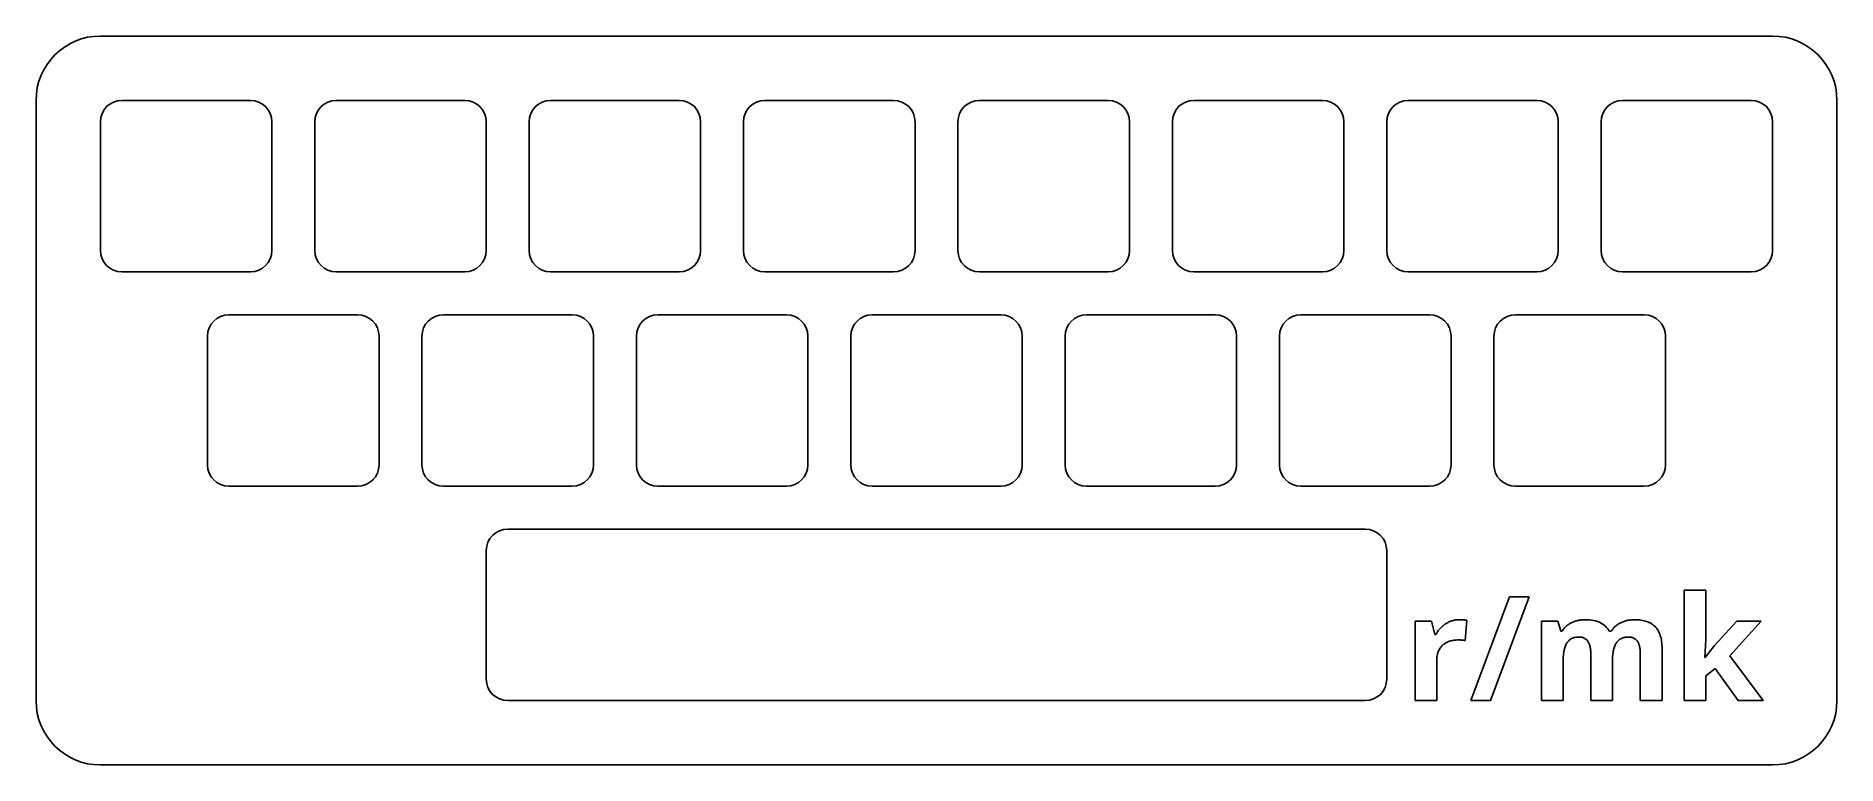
# Model space of a CAD drawing. Extents: x -21 to 21, y -8.5 to 8.5.
import ezdxf

# ---------------------------------------------------------------- set-up
doc = ezdxf.new("R2010")
doc.units = 0
doc.layers.add('VISIBLE', color=7, linetype='CONTINUOUS')

msp = doc.modelspace()

# ---------------------------------------------------------------- linework, layer by layer
at = {"layer": 'VISIBLE'}
for p, q in [((19.5, 8.5), (-19.5, 8.5)), ((-21, -7), (-21, 7)), ((-16, 7), (-19, 7)), ((-11, 7), (-14, 7)), ((-6, 7), (-9, 7)), ((-1, 7), (-4, 7)), ((1, 7), (4, 7)), ((6, 7), (9, 7)), ((11, 7), (14, 7)), ((16, 7), (19, 7)), ((21, -7), (21, 7)), ((-19.5, 3.5), (-19.5, 6.5)), ((-15.5, 3.5), (-15.5, 6.5)), ((-14.5, 3.5), (-14.5, 6.5)), ((-10.5, 3.5), (-10.5, 6.5)), ((-9.5, 3.5), (-9.5, 6.5)), ((-5.5, 3.5), (-5.5, 6.5)), ((-4.5, 3.5), (-4.5, 6.5)), ((-0.5, 3.5), (-0.5, 6.5)), ((0.5, 3.5), (0.5, 6.5)), ((4.5, 3.5), (4.5, 6.5)), ((5.5, 3.5), (5.5, 6.5)), ((9.5, 3.5), (9.5, 6.5)), ((10.5, 3.5), (10.5, 6.5)), ((14.5, 3.5), (14.5, 6.5)), ((15.5, 3.5), (15.5, 6.5)), ((19.5, 3.5), (19.5, 6.5)), ((-16, 3), (-19, 3)), ((-11, 3), (-14, 3)), ((-6, 3), (-9, 3)), ((-1, 3), (-4, 3)), ((1, 3), (4, 3)), ((6, 3), (9, 3)), ((11, 3), (14, 3)), ((16, 3), (19, 3)), ((-13.5, 2), (-16.5, 2)), ((-8.5, 2), (-11.5, 2)), ((-3.5, 2), (-6.5, 2)), ((1.5, 2), (-1.5, 2)), ((3.5, 2), (6.5, 2)), ((8.5, 2), (11.5, 2)), ((13.5, 2), (16.5, 2)), ((-17, -1.5), (-17, 1.5)), ((-13, -1.5), (-13, 1.5)), ((-12, -1.5), (-12, 1.5)), ((-8, -1.5), (-8, 1.5)), ((-7, -1.5), (-7, 1.5)), ((-3, -1.5), (-3, 1.5)), ((-2, -1.5), (-2, 1.5)), ((2, -1.5), (2, 1.5)), ((3, -1.5), (3, 1.5)), ((7, -1.5), (7, 1.5)), ((8, -1.5), (8, 1.5)), ((12, -1.5), (12, 1.5)), ((13, -1.5), (13, 1.5)), ((17, -1.5), (17, 1.5)), ((-13.5, -2), (-16.5, -2)), ((-8.5, -2), (-11.5, -2)), ((-3.5, -2), (-6.5, -2)), ((1.5, -2), (-1.5, -2)), ((3.5, -2), (6.5, -2)), ((8.5, -2), (11.5, -2)), ((13.5, -2), (16.5, -2)), ((10, -3), (-10, -3)), ((-10.5, -6.5), (-10.5, -3.5)), ((10.5, -6.5), (10.5, -3.5)), ((12.461, -7), (13.364, -4.576)), ((13.824, -4.576), (12.92, -7)), ((13.364, -4.576), (13.824, -4.576)), ((17.439, -7), (17.439, -4.42)), ((17.439, -4.42), (17.945, -4.42)), ((17.945, -4.42), (17.945, -5.571)), ((11.161, -7), (11.161, -5.146)), ((11.161, -5.146), (11.544, -5.146)), ((11.544, -5.146), (11.619, -5.458)), ((11.619, -5.458), (11.643, -5.458)), ((12.366, -5.127), (12.328, -5.6)), ((14.106, -7), (14.106, -5.146)), ((14.106, -5.146), (14.492, -5.146)), ((14.492, -5.146), (14.56, -5.383)), ((14.56, -5.383), (14.588, -5.383)), ((15.691, -5.383), (15.735, -5.383)), ((18.146, -5.71), (18.664, -5.146)), ((19.235, -5.146), (18.499, -5.951)), ((18.664, -5.146), (19.235, -5.146)), ((16.921, -5.791), (16.921, -7)), ((17.945, -5.571), (17.918, -5.992)), ((17.925, -5.992), (18.146, -5.71)), ((11.667, -6.057), (11.667, -7)), ((14.611, -6.128), (14.611, -7)), ((15.259, -7), (15.259, -5.917)), ((15.765, -6.07), (15.765, -7)), ((16.413, -7), (16.413, -5.917)), ((17.918, -5.992), (17.925, -5.992)), ((18.163, -6.249), (17.945, -6.423)), ((18.696, -7), (18.163, -6.249)), ((18.499, -5.951), (19.28, -7)), ((17.945, -6.423), (17.945, -7)), ((10, -7), (-10, -7)), ((11.667, -7), (11.161, -7)), ((12.92, -7), (12.461, -7)), ((14.611, -7), (14.106, -7)), ((15.765, -7), (15.259, -7)), ((16.921, -7), (16.413, -7)), ((17.945, -7), (17.439, -7)), ((19.28, -7), (18.696, -7)), ((19.5, -8.5), (-19.5, -8.5))]:
    msp.add_line(p, q, dxfattribs=at)
for points in [[(11.643, -5.458), (11.654, -5.439), (11.666, -5.42), (11.678, -5.402), (11.69, -5.384), (11.703, -5.367), (11.717, -5.35), (11.73, -5.333), (11.745, -5.317), (11.76, -5.302), (11.775, -5.287), (11.791, -5.273), (11.807, -5.258), (11.824, -5.245), (11.841, -5.232), (11.858, -5.219), (11.876, -5.207)], [(11.876, -5.207), (11.895, -5.196), (11.914, -5.185), (11.932, -5.175), (11.951, -5.165), (11.971, -5.157), (11.99, -5.149), (12.01, -5.142), (12.03, -5.136), (12.05, -5.13), (12.07, -5.125), (12.09, -5.121), (12.111, -5.118), (12.132, -5.115), (12.153, -5.113), (12.174, -5.112), (12.196, -5.112)], [(12.196, -5.112), (12.208, -5.112), (12.221, -5.112), (12.233, -5.112), (12.245, -5.113), (12.256, -5.113), (12.268, -5.114), (12.279, -5.115), (12.29, -5.116), (12.3, -5.117), (12.311, -5.118), (12.321, -5.119), (12.33, -5.12), (12.34, -5.122), (12.349, -5.123), (12.358, -5.125), (12.366, -5.127)], [(14.588, -5.383), (14.597, -5.368), (14.607, -5.352), (14.618, -5.337), (14.629, -5.323), (14.641, -5.309), (14.653, -5.295), (14.666, -5.282), (14.679, -5.27), (14.693, -5.257), (14.707, -5.245), (14.722, -5.234), (14.737, -5.223), (14.753, -5.213), (14.769, -5.203), (14.786, -5.193), (14.803, -5.184)], [(14.803, -5.184), (14.821, -5.175), (14.839, -5.167), (14.858, -5.159), (14.876, -5.152), (14.896, -5.146), (14.915, -5.14), (14.935, -5.135), (14.955, -5.13), (14.975, -5.126), (14.996, -5.122), (15.017, -5.119), (15.038, -5.116), (15.06, -5.114), (15.082, -5.113), (15.104, -5.112), (15.127, -5.112)], [(15.127, -5.112), (15.178, -5.113), (15.227, -5.116), (15.273, -5.121), (15.318, -5.129), (15.361, -5.138), (15.401, -5.15), (15.439, -5.164), (15.476, -5.18), (15.51, -5.198), (15.542, -5.218), (15.572, -5.24), (15.6, -5.265), (15.626, -5.291), (15.65, -5.32), (15.671, -5.351), (15.691, -5.383)], [(15.735, -5.383), (15.745, -5.368), (15.755, -5.352), (15.766, -5.337), (15.777, -5.322), (15.789, -5.308), (15.801, -5.295), (15.814, -5.281), (15.828, -5.269), (15.842, -5.256), (15.856, -5.244), (15.871, -5.233), (15.887, -5.222), (15.903, -5.212), (15.92, -5.202), (15.937, -5.192), (15.955, -5.183)], [(15.955, -5.183), (15.973, -5.174), (15.992, -5.166), (16.011, -5.159), (16.03, -5.152), (16.049, -5.145), (16.069, -5.14), (16.089, -5.134), (16.109, -5.13), (16.13, -5.125), (16.151, -5.122), (16.172, -5.119), (16.193, -5.116), (16.215, -5.114), (16.237, -5.113), (16.26, -5.112), (16.282, -5.112)], [(16.282, -5.112), (16.321, -5.112), (16.359, -5.114), (16.395, -5.117), (16.43, -5.122), (16.464, -5.128), (16.497, -5.135), (16.529, -5.143), (16.559, -5.152), (16.588, -5.163), (16.616, -5.175), (16.643, -5.188), (16.669, -5.203), (16.693, -5.218), (16.716, -5.236), (16.738, -5.254), (16.759, -5.273)], [(16.759, -5.273), (16.779, -5.294), (16.797, -5.317), (16.814, -5.341), (16.83, -5.366), (16.844, -5.393), (16.857, -5.422), (16.869, -5.452), (16.88, -5.484), (16.89, -5.517), (16.898, -5.551), (16.905, -5.588), (16.91, -5.625), (16.915, -5.665), (16.918, -5.705), (16.92, -5.748), (16.921, -5.791)], [(11.802, -5.708), (11.786, -5.724), (11.77, -5.741), (11.756, -5.759), (11.743, -5.777), (11.731, -5.796), (11.719, -5.816), (11.709, -5.836), (11.7, -5.858), (11.693, -5.88), (11.686, -5.903), (11.68, -5.926), (11.675, -5.951), (11.671, -5.976), (11.669, -6.002), (11.667, -6.029), (11.667, -6.057)], [(12.179, -5.584), (12.149, -5.584), (12.12, -5.586), (12.092, -5.588), (12.065, -5.592), (12.038, -5.596), (12.013, -5.601), (11.988, -5.608), (11.964, -5.615), (11.941, -5.623), (11.918, -5.633), (11.897, -5.643), (11.876, -5.654), (11.856, -5.666), (11.837, -5.679), (11.819, -5.693), (11.802, -5.708)], [(12.328, -5.6), (12.32, -5.598), (12.312, -5.597), (12.304, -5.595), (12.296, -5.593), (12.287, -5.592), (12.278, -5.59), (12.269, -5.589), (12.26, -5.588), (12.251, -5.587), (12.241, -5.586), (12.231, -5.586), (12.221, -5.585), (12.211, -5.585), (12.201, -5.584), (12.19, -5.584), (12.179, -5.584)], [(14.699, -5.659), (14.688, -5.677), (14.678, -5.697), (14.669, -5.719), (14.66, -5.742), (14.653, -5.766), (14.645, -5.792), (14.639, -5.819), (14.633, -5.847), (14.628, -5.877), (14.623, -5.909), (14.62, -5.942), (14.617, -5.976), (14.614, -6.012), (14.612, -6.049), (14.611, -6.088), (14.611, -6.128)], [(14.981, -5.516), (14.957, -5.517), (14.934, -5.518), (14.912, -5.521), (14.89, -5.525), (14.87, -5.53), (14.85, -5.536), (14.831, -5.543), (14.813, -5.552), (14.796, -5.561), (14.78, -5.572), (14.764, -5.584), (14.749, -5.596), (14.736, -5.61), (14.723, -5.625), (14.71, -5.642), (14.699, -5.659)], [(15.192, -5.616), (15.184, -5.604), (15.174, -5.593), (15.164, -5.582), (15.154, -5.572), (15.143, -5.563), (15.131, -5.555), (15.119, -5.548), (15.106, -5.541), (15.092, -5.535), (15.078, -5.53), (15.064, -5.526), (15.048, -5.522), (15.032, -5.52), (15.016, -5.518), (14.999, -5.516), (14.981, -5.516)], [(15.259, -5.917), (15.259, -5.892), (15.258, -5.869), (15.257, -5.845), (15.255, -5.823), (15.253, -5.802), (15.25, -5.781), (15.247, -5.761), (15.243, -5.742), (15.238, -5.723), (15.233, -5.706), (15.228, -5.689), (15.222, -5.673), (15.215, -5.657), (15.208, -5.643), (15.2, -5.629), (15.192, -5.616)], [(15.857, -5.649), (15.846, -5.666), (15.835, -5.684), (15.826, -5.704), (15.817, -5.725), (15.809, -5.747), (15.801, -5.77), (15.794, -5.795), (15.788, -5.82), (15.783, -5.847), (15.778, -5.875), (15.774, -5.905), (15.771, -5.935), (15.768, -5.967), (15.766, -6), (15.765, -6.035), (15.765, -6.07)], [(16.135, -5.516), (16.112, -5.517), (16.09, -5.518), (16.068, -5.521), (16.048, -5.524), (16.028, -5.529), (16.009, -5.535), (15.99, -5.541), (15.973, -5.549), (15.956, -5.558), (15.939, -5.568), (15.924, -5.579), (15.909, -5.591), (15.895, -5.604), (15.882, -5.618), (15.869, -5.633), (15.857, -5.649)], [(16.346, -5.616), (16.338, -5.604), (16.328, -5.593), (16.318, -5.582), (16.308, -5.572), (16.297, -5.563), (16.285, -5.555), (16.273, -5.548), (16.26, -5.541), (16.246, -5.535), (16.232, -5.53), (16.217, -5.526), (16.202, -5.522), (16.186, -5.52), (16.17, -5.518), (16.153, -5.516), (16.135, -5.516)], [(16.413, -5.917), (16.413, -5.892), (16.412, -5.869), (16.411, -5.845), (16.409, -5.823), (16.407, -5.802), (16.404, -5.781), (16.4, -5.761), (16.397, -5.742), (16.392, -5.723), (16.387, -5.706), (16.382, -5.689), (16.376, -5.673), (16.369, -5.657), (16.362, -5.643), (16.354, -5.629), (16.346, -5.616)]]:
    msp.add_lwpolyline(points, dxfattribs=at)
for centre, radius, start, end in [((-19.5, 7), 1.5, 90, 180), ((19.5, 7), 1.5, 0, 90), ((-19, 6.5), 0.5, 90, 180), ((-16, 6.5), 0.5, 0, 90), ((-14, 6.5), 0.5, 90, 180), ((-11, 6.5), 0.5, 0, 90), ((-9, 6.5), 0.5, 90, 180), ((-6, 6.5), 0.5, 0, 90), ((-4, 6.5), 0.5, 90, 180), ((-1, 6.5), 0.5, 0, 90), ((1, 6.5), 0.5, 90, 180), ((4, 6.5), 0.5, 0, 90), ((6, 6.5), 0.5, 90, 180), ((9, 6.5), 0.5, 0, 90), ((11, 6.5), 0.5, 90, 180), ((14, 6.5), 0.5, 0, 90), ((16, 6.5), 0.5, 90, 180), ((19, 6.5), 0.5, 0, 90), ((-19, 3.5), 0.5, 180, 270), ((-16, 3.5), 0.5, 270, 0), ((-14, 3.5), 0.5, 180, 270), ((-11, 3.5), 0.5, 270, 0), ((-9, 3.5), 0.5, 180, 270), ((-6, 3.5), 0.5, 270, 0), ((-4, 3.5), 0.5, 180, 270), ((-1, 3.5), 0.5, 270, 0), ((1, 3.5), 0.5, 180, 270), ((4, 3.5), 0.5, 270, 0), ((6, 3.5), 0.5, 180, 270), ((9, 3.5), 0.5, 270, 0), ((11, 3.5), 0.5, 180, 270), ((14, 3.5), 0.5, 270, 0), ((16, 3.5), 0.5, 180, 270), ((19, 3.5), 0.5, 270, 0), ((-16.5, 1.5), 0.5, 90, 180), ((-13.5, 1.5), 0.5, 0, 90), ((-11.5, 1.5), 0.5, 90, 180), ((-8.5, 1.5), 0.5, 0, 90), ((-6.5, 1.5), 0.5, 90, 180), ((-3.5, 1.5), 0.5, 0, 90), ((-1.5, 1.5), 0.5, 90, 180), ((1.5, 1.5), 0.5, 0, 90), ((3.5, 1.5), 0.5, 90, 180), ((6.5, 1.5), 0.5, 0, 90), ((8.5, 1.5), 0.5, 90, 180), ((11.5, 1.5), 0.5, 0, 90), ((13.5, 1.5), 0.5, 90, 180), ((16.5, 1.5), 0.5, 0, 90), ((-16.5, -1.5), 0.5, 180, 270), ((-13.5, -1.5), 0.5, 270, 0), ((-11.5, -1.5), 0.5, 180, 270), ((-8.5, -1.5), 0.5, 270, 0), ((-6.5, -1.5), 0.5, 180, 270), ((-3.5, -1.5), 0.5, 270, 0), ((-1.5, -1.5), 0.5, 180, 270), ((1.5, -1.5), 0.5, 270, 0), ((3.5, -1.5), 0.5, 180, 270), ((6.5, -1.5), 0.5, 270, 0), ((8.5, -1.5), 0.5, 180, 270), ((11.5, -1.5), 0.5, 270, 0), ((13.5, -1.5), 0.5, 180, 270), ((16.5, -1.5), 0.5, 270, 0), ((-10, -3.5), 0.5, 90, 180), ((10, -3.5), 0.5, 0, 90), ((-10, -6.5), 0.5, 180, 270), ((10, -6.5), 0.5, 270, 0), ((-19.5, -7), 1.5, 180, 270), ((19.5, -7), 1.5, 270, 0)]:
    msp.add_arc(centre, radius, start, end, dxfattribs=at)

doc.saveas('drawing.dxf')
